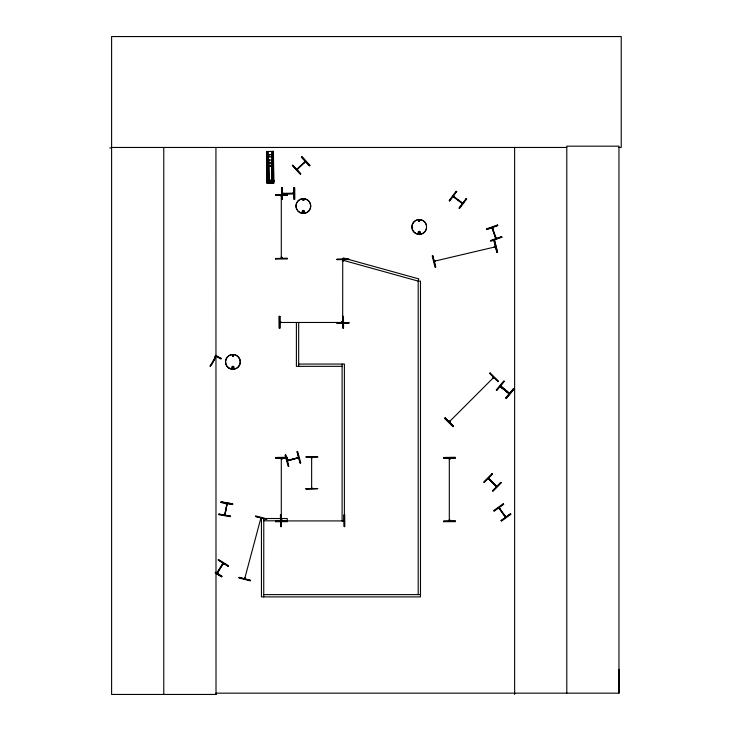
<?xml version="1.0" encoding="UTF-8"?>
<svg xmlns="http://www.w3.org/2000/svg" width="731" height="731" viewBox="0 0 731 731"><rect width="100%" height="100%" fill="white"/><g stroke="black" fill="none" stroke-linecap="round" stroke-linejoin="round"><path stroke-width="1.1" d="M618.947 147.461L621.231 147.461L621.231 36.55L111.605 36.55L111.605 694.45L216.011 694.45L215.937 693.162L618.965 693.162L619.038 669.377M226.29 504.5L226.93 504.609M245.397 577.865L244.821 577.718M261.351 518.334C260.519 517.292 260.273 520.097 261.205 519.138M488.335 478.631C488.409 477.38 490.245 479.536 488.875 479.253M488.207 478.421L496.769 486.298L496.093 485.475L495.728 486.014M216.778 573.022L217.399 571.916L217.792 572.41M495.527 237.593L496.303 238.571M281.7 195.387L281.709 196.694L281.289 195.387M281.755 257.266C280.384 256.809 282.787 257.111 281.7 258.326M281.7 458.099L281.709 459.406L281.289 458.099M281.755 519.979C280.329 519.65 282.723 519.686 281.7 521.048M343.122 259.642L343.131 260.949L342.72 259.651M343.131 322.59C344.1 320.425 341.56 321.64 342.839 322.472M449.711 458.099L449.72 459.406L449.309 458.099M449.181 519.988C450.954 519.933 448.14 521.258 449.766 519.979M232.266 355.796C234.587 353.905 232.184 358.19 232.622 355.284M232.549 355.796L233.226 355.97L232.75 355.522M233.491 355.796L233.198 356.299M303.009 200.038L303.712 199.947L303.054 199.865M303.977 200.111C302.899 197.608 302.442 202.094 303.941 199.947M418.909 220.853L419.585 220.68L419 221.009M453.056 196.511L453.54 196.219M461.407 202.789L461.937 202.441M462.714 203.172L461.663 202.396L461.334 202.816M221.118 501.859L221 502.499L232.586 504.518L232.696 503.878L221.118 501.859L232.686 503.933M225.038 515.099L224.554 514.889L227.012 503.705M224.993 515.008L227.076 503.805M227.122 503.558L225.002 514.935M500.388 386.069L509.343 393.698L500.205 386.589L509.343 393.698M509.681 393.287L508.84 392.446L508.319 392.867M281.234 195.634L281.298 196.575L281.773 196.447M281.746 258.171L281.289 257.148M281.234 458.346L281.298 459.287L281.773 459.159M281.746 520.883L281.691 519.86M342.656 259.889L343.186 259.889M343.177 260.793L342.684 260.793M342.656 321.53L343.186 321.53M343.186 322.344L343.122 321.402M449.245 458.346L449.309 459.287L449.784 459.159M287.182 460.366C289.421 458.821 287.895 461.91 287.402 460.247M297.261 457.597L298.522 457.25M499.84 508.593L498.743 507.771L505.532 517.374M504.929 516.388L505.441 516.123L505.633 517.292L498.807 507.871M505.889 516.954L499.145 507.634M311.525 457.643L312.164 457.697L312.046 457.103M244.876 577.737C246.384 576.969 244.072 580.478 244.967 577.636M245.095 578.76L245.369 577.737M260.958 517.977L260.665 519.12L261.36 518.242M266.842 519.513L255.494 516.47L255.64 515.912L265.965 518.663M434.315 261.625L435.484 261.442L435.219 260.857M495.49 246.822L494.275 247.188M244.702 578.66L260.839 518.197M450.415 421.421L449.876 421.056M494.037 377.744L492.804 378.32L493.727 377.397M222.882 563.172L223.384 563.382L217.335 573.15L216.851 572.784M223.01 563.053L222.663 564.378M214.996 356.865C216.102 358.035 214.375 356.646 215.608 355.997M226.875 504.6L226.345 504.509M311.644 457.103L312.119 457.633M311.57 488.052L312.146 487.988L312.046 488.582M302.744 211.186L302.68 211.725M418.58 232.056C419.201 235.199 420.782 230.567 418.772 231.955M222.343 563.893L222.763 564.46M288.407 460.503L288.188 460.027M287.557 460.813L298.641 457.679L297.407 458.173M435.438 261.396L434.269 261.131M494.129 246.749L495.39 246.429M495.143 246.429L495.271 246.941M282.221 193.322L283.527 193.724L282.221 193.733M279.9 322.06L281.079 322.462C278.52 322.8 282.011 322.389 281.079 322.051M344.109 520.518L342.802 520.527L344.045 521.011M216.084 356.244L210.4 366.322M211.835 364.367L215.078 358.446M215.042 357.03L215.91 356.299M215.974 356.189L210.007 366.194L210.875 365.454M221.255 358.354L220.945 358.921L215.362 355.769M216.842 572.921L222.946 563.162M223.357 563.272L217.125 573.241M215.243 572.839L221.584 576.805L221.932 576.247L215.572 572.309L221.895 576.32M228.163 566.278L228.511 565.73M449.209 421.787C451.548 419.439 448.542 423.962 450.342 421.348M296.74 169.199L296.996 169.656M304.471 162.035L304.69 162.647M305.467 161.916L297.151 169.519M449.528 200.879L456.583 191.485M456.656 191.531L449.656 200.979L449.136 200.586L456.199 191.184L456.72 191.577M453.22 196.557L462.394 203.611M454.015 197.151L453.375 196.091M454.198 197.297L454.234 196.657M462.549 202.98L462.467 203.501L453.165 196.52M466.186 198.686L459.059 208.043L459.58 208.436L466.643 199.033L466.122 198.64M459.187 208.134L466.25 198.741M418.817 220.406C418.635 222.964 420.864 219.729 418.982 220.351M293.981 193.651L282.303 193.816L282.468 193.258M293.816 193.697L292.674 193.258L293.972 193.249M341.779 321.942C341.295 323.422 341.715 321.284 342.839 322.06M342.684 322.508L342.72 259.77L342.729 260.83M343.049 520.993L343.049 520.463M496.632 390.327L504.152 381.299M504.216 381.344L496.733 390.418L496.248 390.016L503.778 380.979L504.28 381.399M500.872 385.867L500.452 386.297L509.151 393.534L509.534 393.077M501.393 387.083L501.621 386.434L500.644 385.758M505.852 398.011L513.372 388.974M506.245 398.34L513.774 389.303M492 227.624L495.728 238.516M488.29 478.503L496.468 486.627L488.29 478.677M444.722 418.379L445.179 417.913L453.549 426.173L453.092 426.639L444.722 418.379L453.129 426.602M450.049 421.056L449.309 421.814L493.644 377.479L492.895 378.238L493.315 378.475M493.187 378.521L493.928 377.763M484.105 482.341L492.365 473.971M492.639 490.775L500.845 482.35L501.311 482.807L493.05 491.177L492.584 490.711M492.703 490.83L500.963 482.46M296.74 169.254L305.293 161.359M300.295 174.252L300.779 173.804L292.802 165.169L292.327 165.608L300.331 174.216M309.898 165.389L309.414 165.836L301.446 157.192L301.921 156.754L309.898 165.389L301.885 156.79M419.055 220.634L419.539 220.698M232.513 366.697C231.48 369.731 235.163 366.514 232.732 366.715M503.312 503.723L493.763 510.567L494.147 511.097L503.668 504.207L503.284 503.677M494.046 510.969L503.622 504.143M510.576 513.747L501.037 520.618L501.42 521.148L510.942 514.258L510.558 513.729L501.082 520.691M305.065 161.487L304.352 162.09L304.663 162.675M297.389 168.569L298.056 168.77M297.48 457.478L297.636 458.045M312.055 457.697L312.174 457.231M486.618 229.443L497.674 225.44M491.936 227.844L492.52 227.697M492.347 229.004L492.877 228.565L492.447 227.496M490.629 240.755L501.685 236.753M501.859 237.237L490.793 241.212L490.574 240.6L501.658 236.67L501.877 237.292M287.301 460.338L298.513 457.679L287.292 460.758M287.548 460.758L298.641 457.679M434.579 261.689L434.333 261.205L435.365 260.949M434.433 261.597L435.466 261.342M434.333 261.205L495.371 246.859M435.685 267.135L435.046 267.29L432.213 255.887L432.843 255.722L435.685 267.135L432.688 255.768M292.912 193.194L292.921 193.724M281.417 520.454L282.349 520.509L282.23 521.039M270.031 182.86L270.826 182.851L269.931 182.896M303.173 210.857L304.032 211.36M419.119 220.296L419.685 220.442M419.42 221.42L418.863 221.265M232.76 355.229L233.326 355.385M267.162 154.716L273.038 154.652M267.18 156.873L273.065 156.809M267.217 160.107L273.092 160.043M267.244 162.976L273.12 162.912M267.281 166.202L273.156 166.138M267.436 180.064L273.312 180M266.468 181.005L274.299 180.922M266.468 181.251L274.308 181.169M269.922 181.516L270.845 181.507M269.922 181.562L270.735 181.635M282.303 193.688L293.871 193.56L282.468 193.788M282.184 187.648L281.536 187.648L281.663 199.408M294.593 187.565L293.944 187.575L294.017 199.325L294.666 199.325L294.593 187.565L294.611 199.325M282.34 193.322L293.734 193.185M287.374 194.702L275.614 194.775L275.624 195.424L287.374 195.351L287.374 194.702L275.614 194.83M275.614 195.396L287.374 195.268M281.609 199.408L282.257 199.408L282.102 187.648M287.374 258.454L275.624 258.536L287.374 258.299L287.384 258.948L275.624 258.966M337.046 259.523L343.46 259.478M346.658 259.459L348.797 259.45M337.046 259.606L348.797 259.523M342.802 316.386L343.46 316.386L343.533 328.137L342.876 328.137L342.885 316.386M341.651 322.069L342.592 321.996M337.046 322.627L348.806 322.554L348.806 323.203L337.055 323.276L337.046 322.627L348.806 322.581M337.046 322.791L348.806 322.718M337.046 323.221L348.806 323.148M287.374 457.414L275.614 457.487L275.624 458.136L287.374 458.063L287.374 457.414L275.614 457.542M275.614 458.054L287.374 457.898M455.386 457.414L443.626 457.487L443.635 458.136L455.386 458.063L455.386 457.414L443.626 457.542M443.626 457.971L455.386 457.981M280.476 514.843L281.133 514.843L281.207 526.594L280.558 526.603L280.476 514.843L280.613 526.603M281.417 521.048L282.477 520.92L282.23 520.39M342.93 520.518L343.99 520.518L342.93 520.929M275.624 521.166L287.374 521.166M275.624 521.678L287.384 521.66L287.374 521.011L275.624 521.112L275.624 521.733M443.635 521.249L455.386 521.084M443.635 521.678L455.395 521.66L455.386 521.011L443.635 521.112L443.635 521.733M109.769 147.918L111.605 147.909M317.72 456.765L305.96 456.829M305.969 457.039L317.72 457.076M305.969 488.6L317.72 488.6L305.969 488.92M305.969 488.893L317.72 488.564M111.605 147.461L566.799 147.461M280.019 322.472L342.72 322.472L342.711 321.412M298.677 364.056L344.392 364.056L344.392 520.801L342.108 520.801L342.108 364.056M342.108 366.341L296.393 366.341L296.393 322.462M263.736 520.801L287.246 520.801L287.246 518.517L261.451 518.517L261.451 596.889L420.48 596.889L420.48 281.115L418.196 281.115L342.675 260.163L343.287 257.961L418.808 278.904L418.196 281.115L418.196 594.605M281.298 458.227L281.298 520.92L343.99 520.92M263.736 594.605L420.48 594.605M270.086 181.59L270.753 182.211L270.031 182.348L270.753 182.467L270.031 182.604L270.753 182.723M221.027 502.334L232.613 504.363M225.212 513.729L224.636 513.984L225.175 513.957M218.953 514.24L230.53 516.26M283.281 193.258L283.409 193.724M255.512 516.388L263.781 518.544L263.736 596.889M239.138 577.499L250.514 580.469M492.429 228.858L492.795 228.465M495.828 238.571L492.018 227.871M311.644 488.582L311.644 457.167L311.589 457.643M215.636 355.266L221.228 358.4M215.398 355.695L221.018 358.784M228.483 565.776L218.542 559.498L218.194 560.047L228.209 566.214L218.286 559.909M215.27 572.793L221.621 576.759M453.412 196.191L462.613 203.099M500.287 386.489L509.26 393.799M500.744 385.84L509.589 393.205M499.31 508.666L499.794 508.319M489.807 373.294L498.167 381.545M445.124 417.977L453.531 426.191M445.069 418.031L453.43 426.292M488.582 478.211L496.769 486.298M301.565 157.083L309.478 165.782M292.683 165.279L300.651 173.914M492.42 227.606L496.267 238.452M297.17 451.74L300.213 463.098M285.602 454.92L288.635 466.277M296.649 169.336L297.453 168.459L297.8 168.888M494.604 240.782L497.445 252.186M494.101 240.901L497.016 252.296M449.775 458.346L449.72 459.287M281.764 195.634L281.709 196.575M281.764 458.346L281.709 459.287M273.321 151.39L273.659 183.225M273.056 151.39L273.348 183.234L273.029 159.358M272.937 151.39L273.001 157.083M272.718 154.808L272.745 157.083M272.773 159.358L272.992 179.826M272.608 154.808L272.599 157.083M272.626 159.358L272.873 179.826M272.855 180.009L272.891 183.234M272.316 151.399L272.352 157.083M272.407 159.358L272.599 179.826M272.215 154.817L272.234 157.092M272.261 159.358L272.48 179.826M271.95 154.817L271.978 157.092M271.996 159.367L272.224 179.835M271.85 151.408L272.197 183.243M271.576 154.817L271.603 157.092M271.63 159.367L271.85 179.835M271.429 154.826L271.484 157.092M271.512 159.367L271.704 179.835M271.311 183.253L269.511 183.271M268.743 154.881L268.798 157.156M268.798 159.422L268.862 162.839M268.88 165.115L269.017 179.89M268.624 154.881L268.652 157.156M268.679 159.431L268.716 162.839M268.743 165.115L268.898 179.89M268.268 151.472L268.615 183.307M268.25 154.881L268.277 157.156M268.304 159.431L268.341 162.839M268.359 165.115L268.524 179.899M267.994 154.89L268.021 157.165M268.039 159.431L268.076 162.849M268.103 165.124L268.268 179.899M267.848 154.89L267.902 157.165M267.93 159.44L267.939 162.849M267.985 165.124L268.122 179.899M267.601 154.89L267.921 183.289M267.482 154.89L267.509 157.165M267.537 159.44L267.573 162.849M267.601 165.124L267.756 179.908M267.226 154.899L267.528 183.317L267.071 151.481M266.815 151.491L267.162 183.326M449.711 519.86L449.711 520.92M449.3 519.86L449.309 520.92L449.309 458.227M348.797 259.606L348.797 258.957L337.037 259.085L337.046 259.688M343.131 259.77L343.131 260.83M342.967 316.386L343.04 328.137M344.237 514.843L344.31 526.594M294.017 187.575L294.182 199.325M282.02 187.648L282.093 199.408M281.691 257.148L281.7 258.207M279.781 316.386L279.854 328.146M281.051 514.843L281.042 526.603M279.26 316.395L279.333 328.146M275.624 258.372L275.624 259.021M618.965 693.162L618.965 146.173L566.799 146.173L566.799 693.162M514.633 147.461L514.633 694.45M298.677 322.462L298.677 366.341M281.298 195.515L281.298 258.207M215.937 147.461L216.011 694.45M163.771 147.461L163.771 694.45M426.456 228.885A7.438 7.438 0 0 1 414.011 232.211A7.438 7.438 0 0 1 417.346 219.775M419.274 219.519A7.438 7.438 0 0 1 426.456 225.029M296.914 209.76A7.438 7.438 0 0 1 302.707 198.64A7.438 7.438 0 0 1 310.337 208.591A7.438 7.438 0 0 1 298.093 211.305M302.579 211.332C303.557 214.375 304.955 209.185 302.579 211.332M218.98 514.076L218.871 514.725L230.457 516.689L230.557 516.104L218.98 514.076M239.183 577.344L239.019 577.974L250.404 580.889L250.559 580.313L239.165 577.426M513.308 388.929L505.788 397.956L506.291 398.377L513.811 389.34L513.308 388.929M490.145 372.938L489.688 373.404L498.058 381.664L498.515 381.198L490.108 372.984M492.054 473.67L483.758 481.994L484.224 482.451L492.475 474.09L492.018 473.633M497.509 224.974L486.435 228.904L486.645 229.516L497.729 225.596L497.509 224.974M285.684 454.892L285.053 455.066L288.215 466.387L288.8 466.232L285.657 454.901M297.645 451.612L297.014 451.785L300.158 463.107L300.761 462.942L297.645 451.612M494.659 240.764L494.028 240.919L496.861 252.332L497.491 252.177L494.659 240.764M273.467 151.39L266.669 151.491L267.016 183.326L273.805 183.225L273.431 151.39M279.863 316.386L279.205 316.395L279.279 328.146L279.936 328.146L279.863 316.386M344.73 514.834L344.073 514.843L344.155 526.594L344.804 526.594L344.676 514.834M232.339 368.378A1.142 1.142 0 0 0 234.048 367.391A1.142 1.142 0 0 0 232.339 366.405A1.142 1.142 0 0 0 232.339 368.378M229.232 368.26A7.347 7.347 0 0 0 240.252 361.891A7.347 7.347 0 0 0 229.232 355.531A7.347 7.347 0 0 0 229.232 368.26M229.196 368.333A7.438 7.438 0 0 0 240.344 361.891A7.438 7.438 0 0 0 229.196 355.458A7.438 7.438 0 0 0 229.196 368.333M418.708 233.436A1.142 1.142 0 0 0 420.407 232.449A1.142 1.142 0 0 0 418.708 231.471A1.142 1.142 0 0 0 418.708 233.436M415.601 233.308A7.337 7.337 0 0 0 426.602 226.957A7.337 7.337 0 0 0 415.601 220.607A7.337 7.337 0 0 0 415.601 233.308M269.282 165.489A1.307 1.307 0 0 0 271.466 164.877A1.307 1.307 0 0 0 269.849 163.296A1.307 1.307 0 0 0 269.282 165.489M302.78 212.52A1.142 1.142 0 0 0 304.489 211.542A1.142 1.142 0 0 0 302.78 210.555A1.142 1.142 0 0 0 302.78 212.52M299.692 212.383A7.319 7.319 0 0 0 310.675 206.041A7.319 7.319 0 0 0 299.692 199.709A7.319 7.319 0 0 0 299.692 212.383"/></g></svg>
